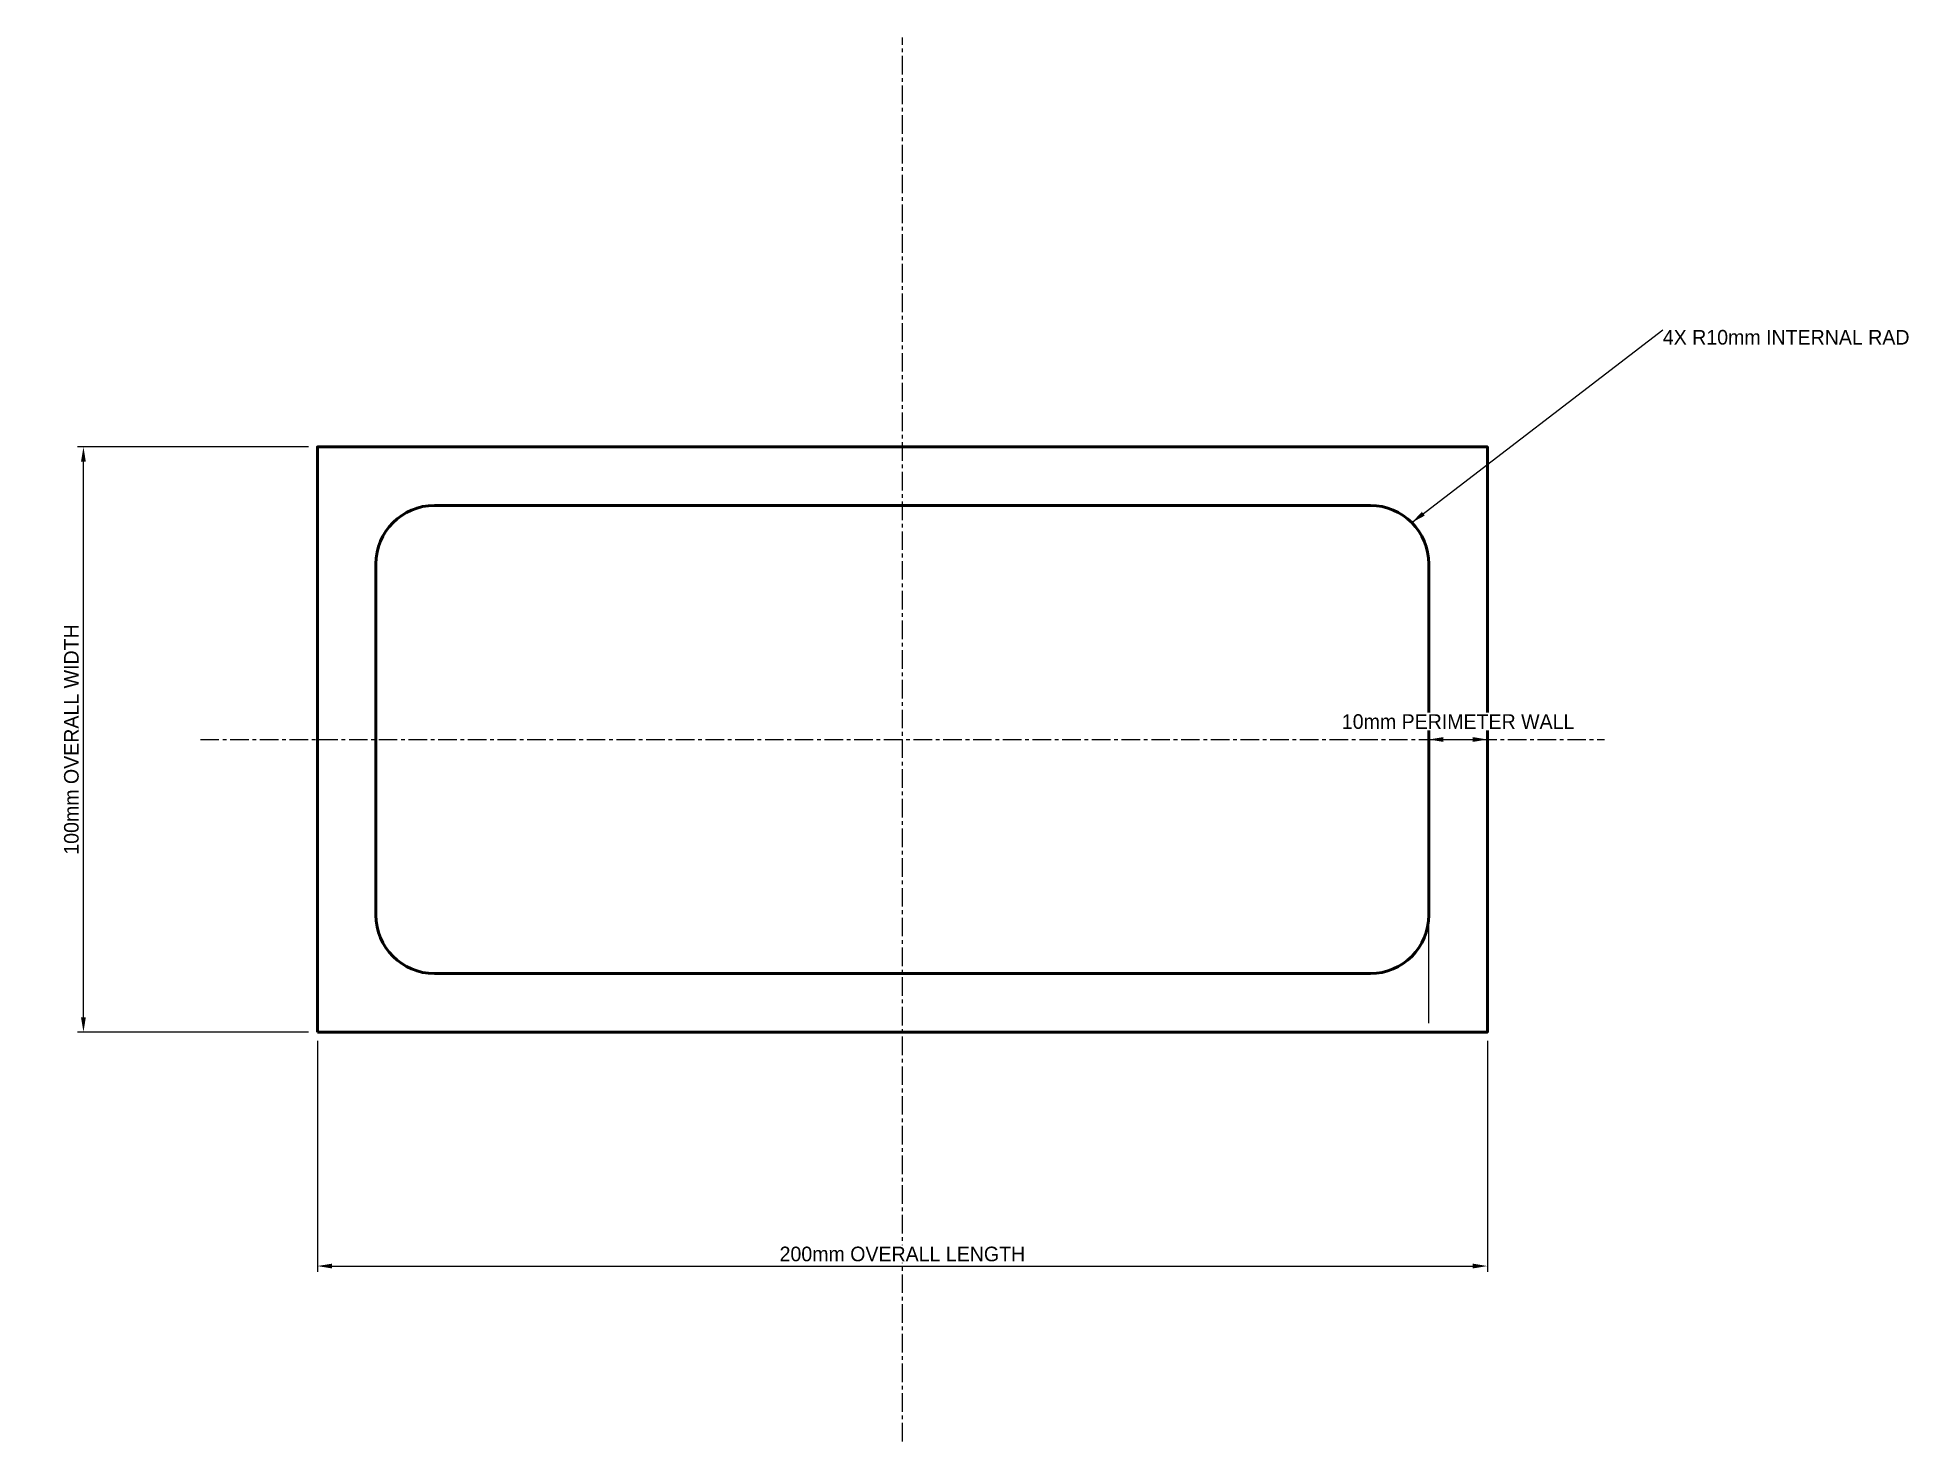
# Model space of a CAD drawing. Header units: metres. Extents: x -48 to 272, y -70 to 170.
import ezdxf

# ---------------------------------------------------------------- set-up
doc = ezdxf.new("R2010")
doc.units = ezdxf.units.M
doc.linetypes.add('CENTER', pattern=[5.08, 3.175, -0.635, 0.635, -0.635])
for name, color, linetype, lineweight in [('CENTERLINES', 7, 'CENTER', 25), ('DIMENSIONS', 7, 'Continuous', 25), ('GEOMETRY', 7, 'Continuous', 50)]:
    doc.layers.add(name, color=color, linetype=linetype, lineweight=lineweight)
doc.dimstyles.new('ENGINEERING_STYLE', dxfattribs={"dimtxt": 2.5, "dimasz": 2.5, "dimexe": 1, "dimexo": 1.5, "dimgap": 0.8, "dimtad": 1, "dimcen": 2.5, "dimazin": 3, "dimtfac": 1, "dimtmove": 0, "dimatfit": 3, "dimtfill": 1})

msp = doc.modelspace()

# ---------------------------------------------------------------- linework, layer by layer
at = {"layer": 'CENTERLINES'}
for p, q in [((100, -70), (100, 170)), ((-20, 50), (220, 50))]:
    msp.add_line(p, q, dxfattribs=at)
at = {"layer": 'GEOMETRY'}
for p, q in [((180, 90), (20, 90)), ((10, 80), (10, 20)), ((190, 20), (190, 80)), ((20, 10), (180, 10))]:
    msp.add_line(p, q, dxfattribs=at)
msp.add_lwpolyline([(0, 0), (200, 0), (200, 100), (0, 100)], close=True, dxfattribs=at)
for centre, start, end in [((20, 80), 90, 180), ((180, 80), 0, 90), ((20, 20), 180, 270), ((180, 20), 270, 360)]:
    msp.add_arc(centre, 10, start, end, dxfattribs=at)

# ---------------------------------------------------------------- texts
at = {"layer": 'DIMENSIONS', "insert": (230, 120), "char_height": 2.5, "attachment_point": 1}
msp.add_mtext('4X R10mm INTERNAL RAD', dxfattribs=at)

# ---------------------------------------------------------------- leaders
at = {"layer": 'DIMENSIONS'}
msp.add_leader([(187.071, 87.071), (230, 120)], dimstyle='ENGINEERING_STYLE', dxfattribs=at)

# ---------------------------------------------------------------- next in the draw order: dimensions: what is measured, and where the dimension line sits
msp.add_linear_dim(base=(0, -40), p1=(0, 0), p2=(200, 0), text='200mm OVERALL LENGTH', dimstyle='ENGINEERING_STYLE', dxfattribs=at).render()

# ---------------------------------------------------------------- next in the draw order: dimensions: what is measured, and where the dimension line sits
msp.add_linear_dim(base=(-40, 0), p1=(0, 0), p2=(0, 100), angle=90, text='100mm OVERALL WIDTH', dimstyle='ENGINEERING_STYLE', dxfattribs=at).render()
msp.add_linear_dim(base=(190, 50), p1=(190, 0), p2=(200, 0), text='10mm PERIMETER WALL', dimstyle='ENGINEERING_STYLE', dxfattribs=at).render()

doc.saveas('drawing.dxf')
